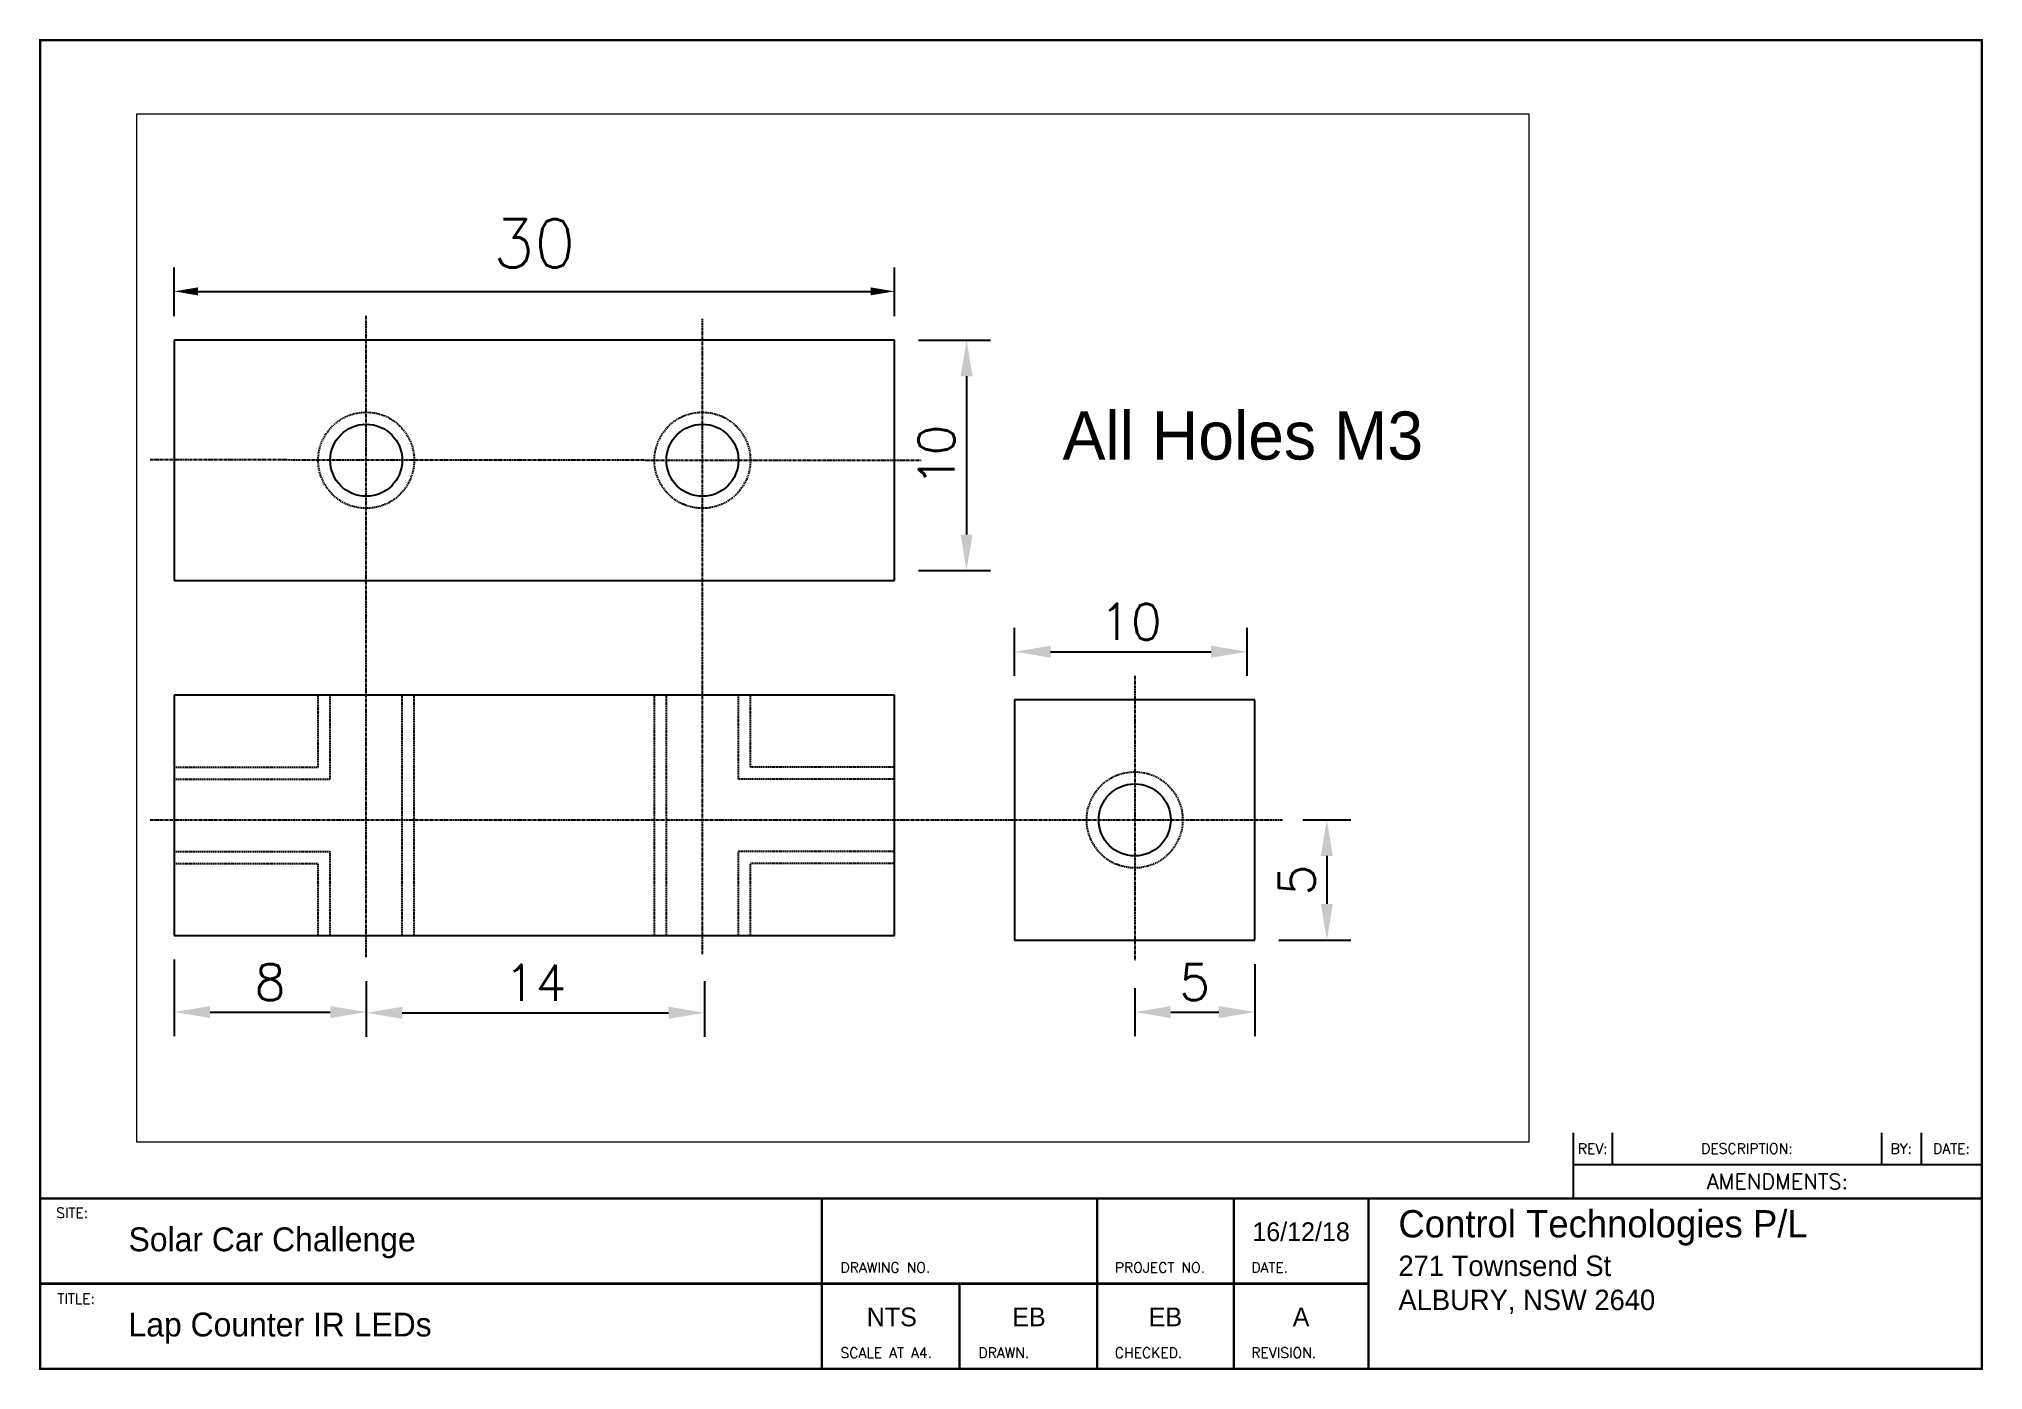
# Paper-space layout 'A4 horizontal' of a CAD drawing. Extents: x -45 to 240, y 45 to 240.
# The model-space entities are those that its viewports show. They can reach past a viewport. Long polylines and large blocks are cut down to what shows.
import ezdxf
from ezdxf.enums import TextEntityAlignment as Align

# ---------------------------------------------------------------- set-up
doc = ezdxf.new("R2010")
doc.units = 0
doc.header["$LTSCALE"] = 0.05
doc.header["$PDMODE"] = 1
doc.linetypes.add('CENTER', pattern=[50.8, 31.75, -6.35, 6.35, -6.35])
doc.linetypes.add('DASHED', pattern=[19.05, 12.7, -6.35])
doc.layers.get('0').update_dxf_attribs({"linetype": 'CONTINUOUS'})
doc.layers.get('Defpoints').update_dxf_attribs({"linetype": 'CONTINUOUS'})
for name, color, linetype in [('center', 7, 'CENTER'), ('dashed', 7, 'DASHED'), ('Dimension', 2, 'CONTINUOUS'), ('Object', 7, 'CONTINUOUS'), ('YS-TEXT-LARGE', 250, 'CONTINUOUS'), ('YS-TEXT-MEDIUM', 6, 'CONTINUOUS'), ('YS-TITLEBLOCK-BORDERS', 154, 'CONTINUOUS'), ('YS-TITLEBLOCK-TEXT-NONEDITABLE', 154, 'CONTINUOUS')]:
    doc.layers.add(name, color=color, linetype=linetype)
doc.styles.add('ROMANS', font='romans.shx')
doc.styles.get("Standard").update_dxf_attribs({"font": 'Romans'})
doc.styles.add('YS TEXT', font='GOTHIC.TTF')
doc.dimstyles.new('SCALE_100', dxfattribs={"dimscale": 100, "dimtxt": 3, "dimasz": 3, "dimexe": 3, "dimexo": 3, "dimgap": 1, "dimtad": 1, "dimdec": 0, "dimzin": 0, "dimdsep": 46, "dimtxsty": 'Standard', "dimcen": -3, "dimdle": 1.25, "dimadec": 0, "dimazin": 0, "dimtfac": 0.666667, "dimtdec": 0, "dimtofl": 0, "dimtmove": 0, "dimatfit": 3, "dimfxl": 1, "dimtvp": 1.5, "dimtolj": 1, "dimtzin": 0, "dimarcsym": 0})

# ---------------------------------------------------------------- blocks, each defined once
blk = doc.blocks.new('A4-YS-titleblock-hor')
at = {"layer": 'YS-TITLEBLOCK-BORDERS', "linetype": 'Continuous'}
blk.add_line((0, 12.5), (194.96, 12.5), dxfattribs=at)
at = {"layer": 'YS-TITLEBLOCK-BORDERS', "linetype": 'Continuous', "const_width": 0.35}
blk.add_lwpolyline([(285, 194.96), (285, 0), (0, 0), (0, 194.96)], close=True, dxfattribs=at)
at = {"layer": 'YS-TITLEBLOCK-BORDERS'}
for points in [[(225, 34.63), (225, 30), (285, 30)], [(230.76, 34.63), (230.76, 30)], [(270.25, 34.63), (270.25, 30)], [(276.08, 34.63), (276.08, 30)], [(225, 30), (225, 25)]]:
    blk.add_lwpolyline(points, dxfattribs=at)
at = {"layer": 'YS-TITLEBLOCK-BORDERS', "linetype": 'Continuous', "const_width": 0.35}
for points in [[(0, 25), (285, 25)], [(114.76, 0), (114.76, 25)], [(155.15, 0), (155.15, 25)], [(175.19, 0), (175.19, 25)], [(194.96, 25), (194.96, 0)], [(0, 12.5), (194.96, 12.5)], [(134.96, 0), (134.96, 12.5)]]:
    blk.add_lwpolyline(points, dxfattribs=at)
at = {"layer": 'YS-TEXT-LARGE', "linetype": 'Continuous', "insert": (199.37, 23.29), "char_height": 5.4, "attachment_point": 1, "style": 'YS TEXT'}
blk.add_mtext('{\\H0.74074x;Control Technologies P/L\\P\\pxsm1;\\H0.75001x;271 Townsend St\\PALBURY, NSW 2640\\P\\ps*\\H1x; }', dxfattribs=at)
at = {"layer": 'YS-TEXT-MEDIUM', "style": 'YS TEXT'}
for tag, p in [('site-single-line', (12.98, 17.26)), ('title-single-line', (12.98, 4.76))]:
    blk.add_attdef(tag, p, '', height=3.5, dxfattribs=at)
for tag, p in [('drawing_number', (135.02, 18.75)), ('project_number', (165.17, 18.75)), ('date', (185.07, 18.75)), ('scale', (125, 6.25)), ('drawn', (145.14, 6.25)), ('checked', (165.17, 6.25)), ('revision', (185.07, 6.25))]:
    blk.add_attdef(tag, text='', height=2.75, dxfattribs=at).set_placement(p, align=Align.CENTER)
at = {"layer": 'YS-TITLEBLOCK-TEXT-NONEDITABLE', "linetype": 'Continuous', "width": 22.6072, "style": 'ROMANS'}
for s, insert, char_height, attachment_point in [('REV:', (227.88, 32.32), 1.5, 5), ('DESCRIPTION:', (250.51, 32.32), 1.5, 5), ('BY:', (273.16, 32.32), 1.5, 5), ('DATE:', (280.54, 32.32), 1.5, 5), ('AMENDMENTS:', (255, 27.5), 2.25, 5), ('SITE:', (2.37, 23.65), 1.5, 1), ('DRAWING NO.', (117.48, 15.62), 1.5, 1), ('PROJECT NO.', (157.74, 15.62), 1.5, 1), ('DATE.', (177.78, 15.62), 1.5, 1), ('TITLE:', (2.53, 11.06), 1.5, 1), ('SCALE AT A4.', (117.48, 3.12), 1.5, 1), ('DRAWN.', (137.72, 3.12), 1.5, 1), ('CHECKED.', (157.74, 3.12), 1.5, 1), ('REVISION.', (177.78, 3.12), 1.5, 1)]:
    blk.add_mtext(s, dxfattribs=dict(at, insert=insert, char_height=char_height, attachment_point=attachment_point))
blk = doc.blocks.new('*D34')
at = {"layer": 'Defpoints', "color": 0}
for p in [(30, 27), (0, 24.97), (30, 24.97)]:
    blk.add_point(p, dxfattribs=at)
at = {"layer": 'Dimension', "color": 0, "lineweight": -2, "ltscale": 0.05}
for p, q in [((0, 25.97), (0, 28)), ((30, 25.97), (30, 28)), ((1, 27), (29, 27))]:
    blk.add_line(p, q, dxfattribs=at)
at = {"layer": 'Dimension', "color": 0}
for points in [[(1, 27.167), (1, 26.833), (0, 27)], [(29, 26.833), (29, 27.167), (30, 27)]]:
    blk.add_solid(points, dxfattribs=at)
at = {"layer": 'Dimension', "color": 0, "ltscale": 0.05, "insert": (15, 29), "char_height": 2, "attachment_point": 5}
blk.add_mtext('\\A1;30', dxfattribs=at)
blk = doc.blocks.new('*D35')
at = {"layer": 'Defpoints', "color": 0}
for p in [(44.68, 12), (35.001, 10), (44.68, 10)]:
    blk.add_point(p, dxfattribs=at)
at = {"layer": 'Dimension', "color": 0, "lineweight": -2, "ltscale": 0.05}
for p, q in [((35.001, 11), (35.001, 13)), ((44.68, 11), (44.68, 13)), ((36.501, 12), (43.18, 12))]:
    blk.add_line(p, q, dxfattribs=at)
at = {"layer": 'Dimension', "color": 0}
for points in [[(36.501, 12.25), (36.501, 11.75), (35.001, 12)], [(43.18, 11.75), (43.18, 12.25), (44.68, 12)]]:
    blk.add_solid(points, dxfattribs=at)
at = {"layer": 'Dimension', "color": 0, "ltscale": 0.05, "insert": (39.84, 13.25), "char_height": 1.5, "attachment_point": 5}
blk.add_mtext('\\A1;10', dxfattribs=at)
blk = doc.blocks.new('*D36')
at = {"layer": 'Defpoints', "color": 0}
for p in [(0, 0.19), (8, -0.718), (8, -3)]:
    blk.add_point(p, dxfattribs=at)
at = {"layer": 'Dimension', "color": 0, "lineweight": -2, "ltscale": 0.05}
for p, q in [((0, -0.81), (0, -4)), ((8, -1.718), (8, -4)), ((1.5, -3), (6.5, -3))]:
    blk.add_line(p, q, dxfattribs=at)
at = {"layer": 'Dimension', "color": 0}
for points in [[(1.5, -2.75), (1.5, -3.25), (0, -3)], [(6.5, -3.25), (6.5, -2.75), (8, -3)]]:
    blk.add_solid(points, dxfattribs=at)
at = {"layer": 'Dimension', "color": 0, "ltscale": 0.05, "insert": (4, -1.75), "char_height": 1.5, "attachment_point": 5}
blk.add_mtext('\\A1;8', dxfattribs=at)
blk = doc.blocks.new('*D39')
at = {"layer": 'Defpoints', "color": 0}
for p in [(8, -0.718), (22.091, -0.718), (22.091, -3.029)]:
    blk.add_point(p, dxfattribs=at)
at = {"layer": 'Dimension', "color": 0, "lineweight": -2, "ltscale": 0.05}
for p, q in [((8, -1.718), (8, -4.029)), ((22.091, -1.718), (22.091, -4.029)), ((9.5, -3.029), (20.591, -3.029))]:
    blk.add_line(p, q, dxfattribs=at)
at = {"layer": 'Dimension', "color": 0}
for points in [[(9.5, -2.779), (9.5, -3.279), (8, -3.029)], [(20.591, -3.279), (20.591, -2.779), (22.091, -3.029)]]:
    blk.add_solid(points, dxfattribs=at)
at = {"layer": 'Dimension', "color": 0, "ltscale": 0.05, "insert": (15.045, -1.779), "char_height": 1.5, "attachment_point": 5}
blk.add_mtext('\\A1;14', dxfattribs=at)
blk = doc.blocks.new('*D40')
at = {"layer": 'Defpoints', "color": 0}
for p in [(45, 0), (40, -1), (45, -2)]:
    blk.add_point(p, dxfattribs=at)
at = {"layer": 'Dimension', "color": 0, "lineweight": -2, "ltscale": 0.05}
for p, q in [((45, -1), (45, -4)), ((40, -2), (40, -4)), ((41.5, -3), (43.5, -3))]:
    blk.add_line(p, q, dxfattribs=at)
at = {"layer": 'Dimension', "color": 0}
for points in [[(41.5, -2.75), (41.5, -3.25), (40, -3)], [(43.5, -3.25), (43.5, -2.75), (45, -3)]]:
    blk.add_solid(points, dxfattribs=at)
at = {"layer": 'Dimension', "color": 0, "ltscale": 0.05, "insert": (42.5, -1.75), "char_height": 1.5, "attachment_point": 5}
blk.add_mtext('\\A1;5', dxfattribs=at)
blk = doc.blocks.new('*D41')
at = {"layer": 'Defpoints', "color": 0}
for p in [(46, 5), (45, 0), (48, 0)]:
    blk.add_point(p, dxfattribs=at)
at = {"layer": 'Dimension', "color": 0, "lineweight": -2, "ltscale": 0.05}
for p, q in [((47, 5), (49, 5)), ((48, 3.5), (48, 1.5)), ((46, 0), (49, 0))]:
    blk.add_line(p, q, dxfattribs=at)
at = {"layer": 'Dimension', "color": 0}
for points in [[(48.25, 3.5), (47.75, 3.5), (48, 5)], [(47.75, 1.5), (48.25, 1.5), (48, 0)]]:
    blk.add_solid(points, dxfattribs=at)
at = {"layer": 'Dimension', "color": 0, "ltscale": 0.05, "insert": (46.75, 2.5), "char_height": 1.5, "attachment_point": 5, "rotation": 90}
blk.add_mtext('\\A1;5', dxfattribs=at)
blk = doc.blocks.new('*D42')
at = {"layer": 'Defpoints', "color": 0}
for p in [(30, 24.97), (30, 15.376), (33, 15.376)]:
    blk.add_point(p, dxfattribs=at)
at = {"layer": 'Dimension', "color": 0, "lineweight": -2, "ltscale": 0.05}
for p, q in [((31, 24.97), (34, 24.97)), ((33, 23.47), (33, 16.876)), ((31, 15.376), (34, 15.376))]:
    blk.add_line(p, q, dxfattribs=at)
at = {"layer": 'Dimension', "color": 0}
for points in [[(33.25, 23.47), (32.75, 23.47), (33, 24.97)], [(32.75, 16.876), (33.25, 16.876), (33, 15.376)]]:
    blk.add_solid(points, dxfattribs=at)
at = {"layer": 'Dimension', "color": 0, "ltscale": 0.05, "insert": (31.75, 20.173), "char_height": 1.5, "attachment_point": 5, "rotation": 90}
blk.add_mtext('\\A1;10', dxfattribs=at)

msp = doc.modelspace()

# ---------------------------------------------------------------- linework, layer by layer
at = {"layer": 'center'}
for p, q in [((8, -0.718), (8, 26)), ((22, -0.593), (22, 25.854)), ((-1, 20), (31.102, 19.97)), ((40, 11), (40, -0.832)), ((-1, 5), (46.185, 5))]:
    msp.add_line(p, q, dxfattribs=at)
at = {"layer": 'dashed'}
for p, q in [((6, 7.19), (6, 10.19)), ((6.5, 6.69), (6.5, 10.19)), ((9.5, 0.19), (9.5, 10.19)), ((10, 0.19), (10, 10.19)), ((20, 0.19), (20, 10.19)), ((20.5, 0.19), (20.5, 10.19)), ((23.5, 6.69), (23.5, 10.19)), ((24, 7.19), (24, 10.19)), ((0, 7.19), (6, 7.19)), ((0, 6.69), (6.5, 6.69)), ((30, 6.69), (23.5, 6.69)), ((30, 7.19), (24, 7.19)), ((0, 3.69), (6.5, 3.69)), ((6.5, 0.19), (6.5, 3.69)), ((23.5, 0.19), (23.5, 3.69)), ((30, 3.69), (23.5, 3.69)), ((0, 3.19), (6, 3.19)), ((6, 0.19), (6, 3.19)), ((24, 0.19), (24, 3.19)), ((30, 3.19), (24, 3.19))]:
    msp.add_line(p, q, dxfattribs=at)
for centre in [(8, 19.97), (22, 19.97), (40, 5)]:
    msp.add_circle(centre, 2, dxfattribs=at)
at = {"layer": 'Object'}
for p, q in [((30, 24.97), (0, 24.97)), ((0, 24.97), (0, 14.97)), ((30, 14.97), (30, 24.97)), ((0, 14.97), (30, 14.97)), ((30, 10.19), (0, 10.19)), ((0, 10.19), (0, 0.19)), ((30, 0.19), (30, 10.19)), ((45.001, 10), (35.001, 10)), ((35.001, 10), (35.001, 0)), ((45.001, 0), (45.001, 10)), ((0, 0.19), (30, 0.19)), ((35.001, 0), (45.001, 0))]:
    msp.add_line(p, q, dxfattribs=at)
for centre in [(8, 19.97), (22, 19.97), (40, 5)]:
    msp.add_circle(centre, 1.5, dxfattribs=at)

# ---------------------------------------------------------------- texts
at = {"layer": 'Dimension', "ltscale": 0.05, "insert": (37, 22), "char_height": 3, "width": 20, "attachment_point": 1, "style": 'YS TEXT'}
msp.add_mtext('{\\H0.666667x;All Holes M3}', dxfattribs=at)

# ---------------------------------------------------------------- dimensions: what is measured, and where the dimension line sits
at = {"layer": 'Dimension', "ltscale": 0.05}
for base, p1, p2, override, picture, middle in [((30, 27), (0, 24.97), (30, 24.97), {"dimscale": 1, "dimtxt": 2, "dimasz": 1, "dimexe": 1, "dimexo": 1, "dimgap": 1}, '*D34', (15, 27)), ((8, -3), (0, 0.19), (8, -0.718), {"dimscale": 0.5, "dimexe": 2, "dimexo": 2, "dimgap": 1}, '*D36', (4, -3)), ((45, -3), (40, -1), (45, 0), {"dimscale": 0.5, "dimtxt": 3, "dimexe": 2, "dimexo": 2}, '*D40', (42.5, -3))]:
    dim = msp.add_linear_dim(base=base, p1=p1, p2=p2, dimstyle='SCALE_100', override=override, dxfattribs=at)
    dim.commit()
    dim.dimension.update_dxf_attribs({"geometry": picture, "text_midpoint": middle, "dimtype": 160})
for base, p1, p2, picture, middle in [((33, 15.376), (30, 24.97), (30, 15.376), '*D42', (31.75, 20.173)), ((48, 0), (46, 5), (45, 0), '*D41', (46.75, 2.5))]:
    dim = msp.add_linear_dim(base=base, p1=p1, p2=p2, angle=90, dimstyle='SCALE_100', override={"dimscale": 0.5, "dimexe": 2, "dimexo": 2}, dxfattribs=at)
    dim.commit()
    dim.dimension.update_dxf_attribs({"geometry": picture, "text_midpoint": middle})
for base, p1, p2, picture, middle in [((44.68, 12), (35.001, 10), (44.68, 10), '*D35', (39.84, 13.25)), ((22.091, -3.029), (8, -0.718), (22.091, -0.718), '*D39', (15.045, -1.779))]:
    dim = msp.add_linear_dim(base=base, p1=p1, p2=p2, dimstyle='SCALE_100', override={"dimscale": 0.5, "dimexe": 2, "dimexo": 2}, dxfattribs=at)
    dim.commit()
    dim.dimension.update_dxf_attribs({"geometry": picture, "text_midpoint": middle})

psp = doc.layouts.new('A4 horizontal')

# ---------------------------------------------------------------- block references
ref = psp.add_blockref('A4-YS-titleblock-hor', (-44.75, 45.16))
ref.add_attrib('site-single-line', 'Solar Car Challenge', (-31.76, 62.42), dxfattribs={"layer": 'YS-TEXT-MEDIUM', "height": 3.5, "style": 'YS TEXT'})
ref.add_attrib('title-single-line', 'Lap Counter IR LEDs', (-31.76, 49.92), dxfattribs={"layer": 'YS-TEXT-MEDIUM', "height": 3.5, "style": 'YS TEXT'})
ref.add_attrib('date', '16/12/18', dxfattribs={"layer": 'YS-TEXT-MEDIUM', "height": 2.75, "style": 'YS TEXT'}).set_placement((140.33, 63.91), align=Align.CENTER)
ref.add_attrib('scale', 'NTS', dxfattribs={"layer": 'YS-TEXT-MEDIUM', "height": 2.75, "style": 'YS TEXT'}).set_placement((80.26, 51.41), align=Align.CENTER)
ref.add_attrib('drawn', 'EB', dxfattribs={"layer": 'YS-TEXT-MEDIUM', "height": 2.75, "style": 'YS TEXT'}).set_placement((100.39, 51.41), align=Align.CENTER)
ref.add_attrib('checked', 'EB', dxfattribs={"layer": 'YS-TEXT-MEDIUM', "height": 2.75, "style": 'YS TEXT'}).set_placement((120.42, 51.41), align=Align.CENTER)
ref.add_attrib('revision', 'A', dxfattribs={"layer": 'YS-TEXT-MEDIUM', "height": 2.75, "style": 'YS TEXT'}).set_placement((140.33, 51.41), align=Align.CENTER)

# ---------------------------------------------------------------- viewports
at = {"layer": 'Dimension', "ltscale": 0.05}
psp.add_viewport(center=(71.6, 153.85), size=(204.41, 150.791), view_center_point=(27.429, 12.985), view_height=42.78117, dxfattribs=at)

doc.saveas('drawing.dxf')
